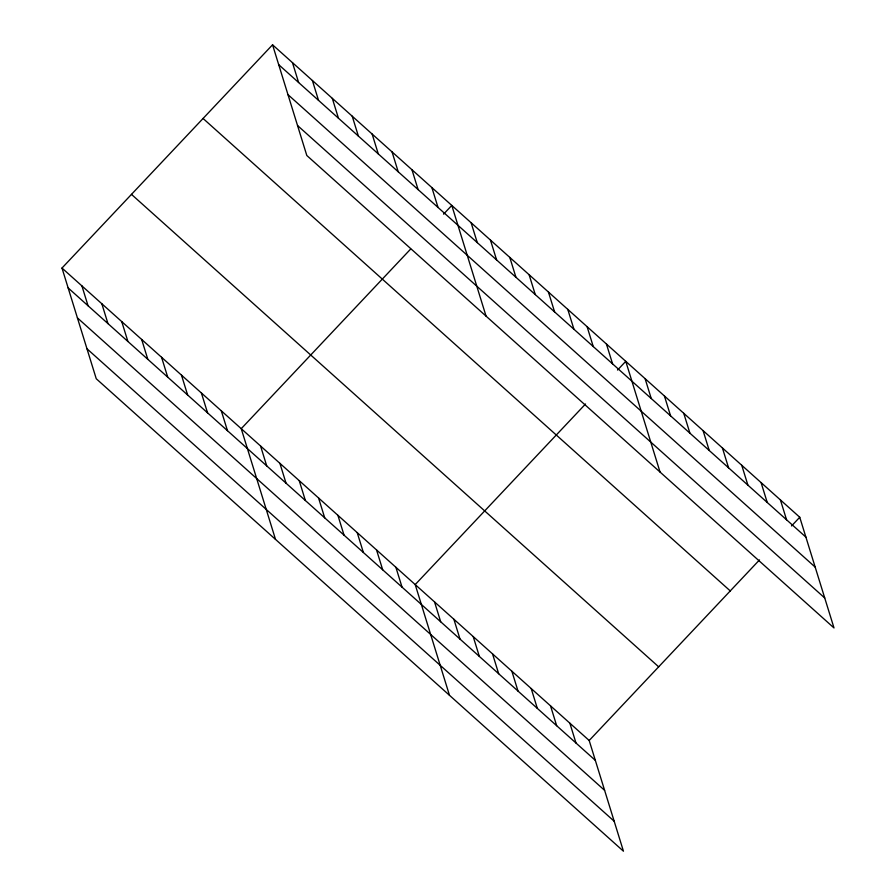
<?xml version="1.0" encoding="UTF-8"?>
<svg xmlns="http://www.w3.org/2000/svg" width="896" height="896" viewBox="0 0 896 896"><rect width="100%" height="100%" fill="white"/><g stroke="black" fill="none" stroke-linecap="round" stroke-linejoin="round"><path stroke-width="1.34" d="M61.992 268.05L589.187 740.499L623.448 851.2L96.253 378.75L61.992 268.05L272.552 44.8L799.747 517.25L834.008 627.95L306.813 155.501L272.552 44.8M410.648 249.054L241.237 428.68L275.509 539.381M443.565 214.155L451.797 205.43L486.058 316.131M585.536 403.995L415.206 584.584L449.478 695.296M617.534 370.059L625.766 361.334L660.038 472.046M589.187 740.499L759.517 559.899M791.515 525.974L799.747 517.25M278.701 64.669L805.896 537.118M287.974 94.64L815.17 567.09M297.539 125.53L824.734 597.979M203.067 118.474L730.262 590.923M131.477 194.376L658.672 666.826M68.141 287.918L595.336 760.368M77.414 317.89L604.61 790.339M86.979 348.779L614.174 821.229M780.416 499.923L786.565 519.792M761.085 482.597L767.234 502.466M741.754 465.282L747.902 485.15M722.422 447.955L728.571 467.824M703.091 430.629L709.24 450.498M683.76 413.314L689.909 433.182M664.429 395.987L670.578 415.856M645.098 378.661L651.246 398.53M606.435 344.019L612.584 363.888M587.104 326.693L593.253 346.562M567.773 309.366L573.933 329.235M548.442 292.051L554.602 311.92M529.11 274.725L535.27 294.594M509.79 257.398L515.939 277.267M490.459 240.083L496.608 259.952M471.128 222.757L477.277 242.626M431.883 187.589L438.032 207.458M411.958 169.736L418.107 189.605M569.856 723.173L576.005 743.042M392.045 151.883L398.194 171.763M550.525 705.846L556.674 725.715M372.131 134.042L378.28 153.91M531.194 688.531L537.342 708.4M352.218 116.189L358.366 136.058M511.862 671.205L518.011 691.074M332.293 98.347L338.453 118.216M492.531 653.878L498.68 673.747M312.379 80.494L318.528 100.363M473.2 636.563L479.349 656.432M292.466 62.653L298.614 82.522M453.869 619.237L460.018 639.106M434.538 601.91L440.686 621.779M395.875 567.269L402.035 587.138M376.544 549.942L382.704 569.811M357.213 532.616L363.373 552.485M337.893 515.301L344.042 535.17M318.562 497.974L324.71 517.843M299.23 480.648L305.379 500.517M279.899 463.333L286.048 483.202M260.568 446.006L266.717 465.875M221.323 410.838L227.472 430.707M201.398 392.986L207.558 412.854M181.485 375.133L187.634 395.013M161.571 357.291L167.72 377.16M141.658 339.438L147.806 359.307M121.733 321.597L127.893 341.466M101.819 303.744L107.968 323.613M81.906 285.902L88.054 305.771"/></g></svg>
